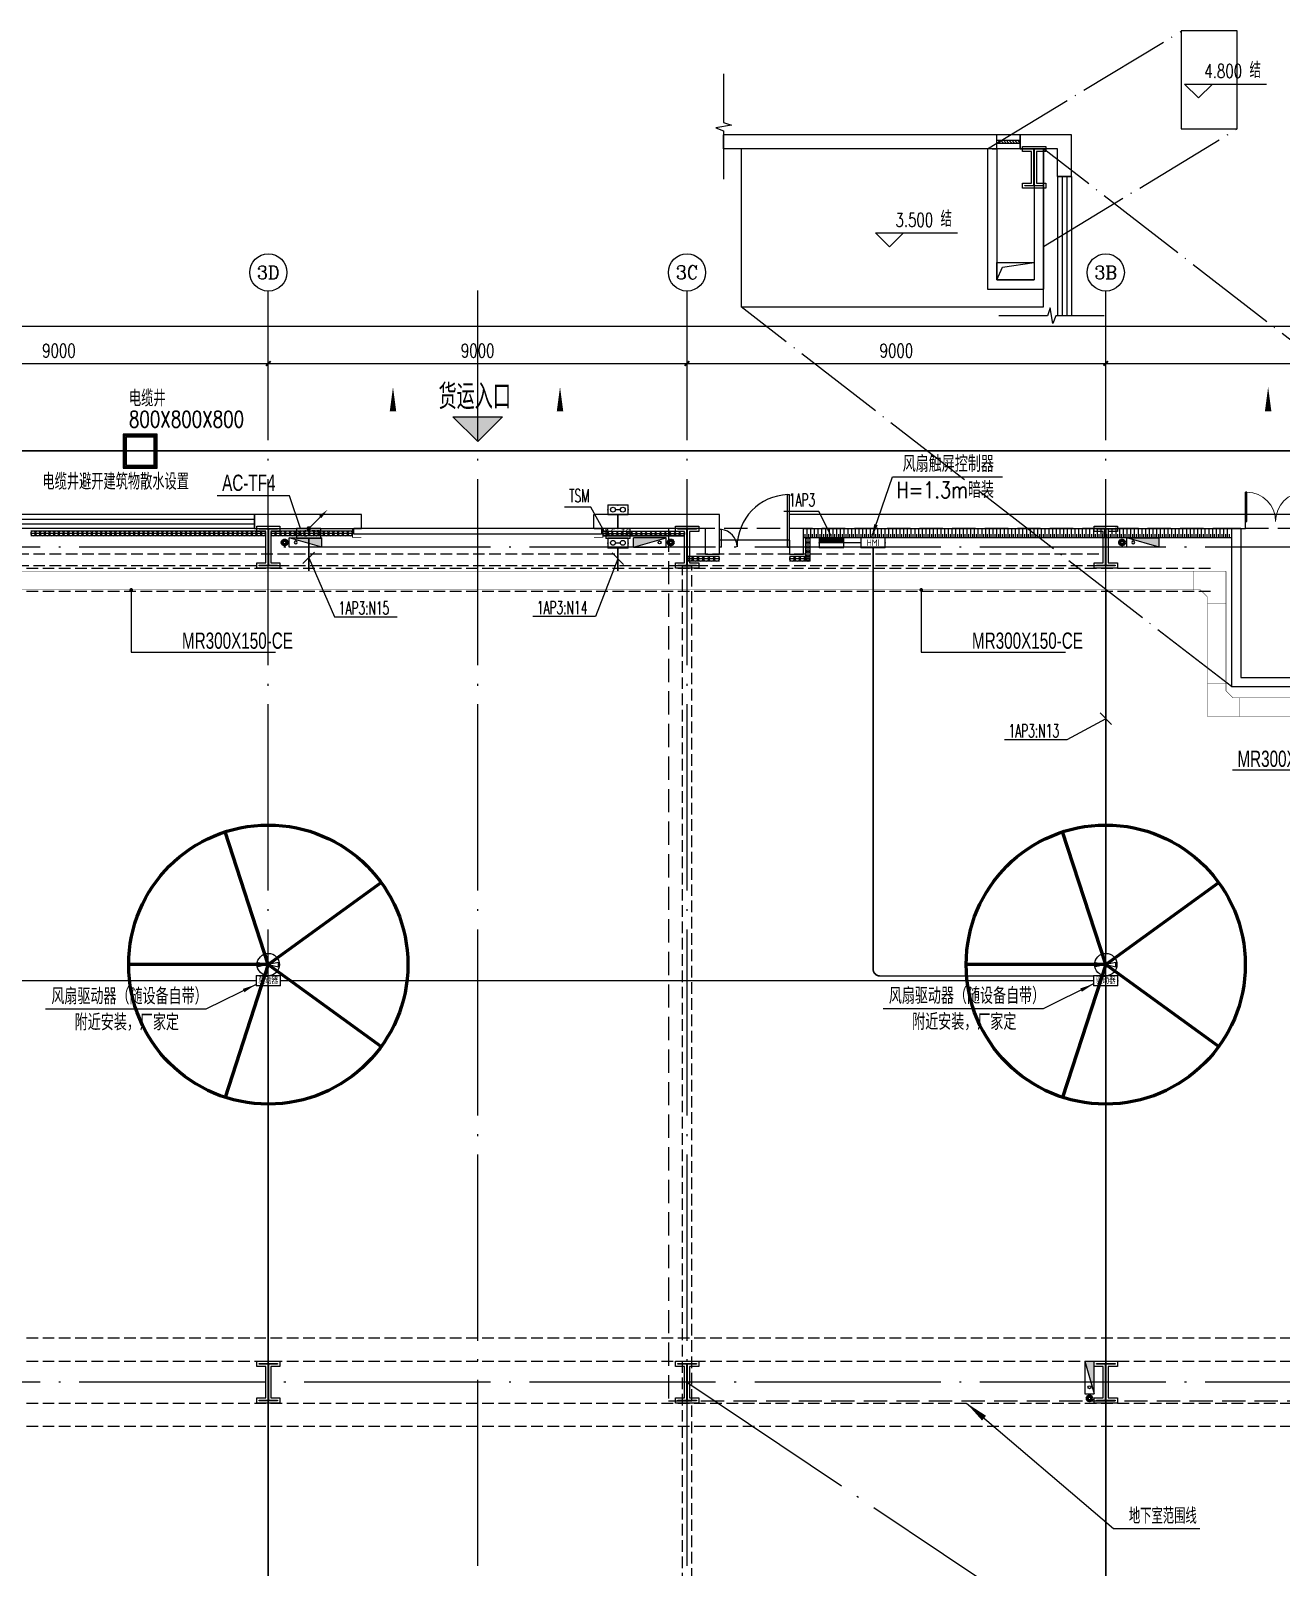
# Model space of a CAD drawing. Extents: x -1396510 to 1250330, y -1892470 to 1623980.
# Drawn here: x -160960 to -134082, y -1310004 to -1276974 of the extents above; entities that cross this region are included whole.
import ezdxf
from ezdxf.enums import TextEntityAlignment as Align

# ---------------------------------------------------------------- set-up
doc = ezdxf.new("R2010")
doc.units = 0
doc.header["$LTSCALE"] = 1000
doc.header["$MEASUREMENT"] = 0
for name, pattern in [('10平面$0$DASH', [0.35, 0.25, -0.1]), ('DASH', [0.35, 0.25, -0.1]), ('DOTE', [2.42, 2, -0.2, 0.02, -0.2])]:
    doc.linetypes.add(name, pattern=pattern)
doc.layers.get('Defpoints').update_dxf_attribs({"color": 210})
for name, color, linetype in [('10平面$0$WINDOW', 4, 'Continuous'), ('99平面图例外参$0$A-HATCH-2', 251, 'Continuous'), ('A-AXIS-D', 1, 'Continuous'), ('A-AXIS-DOTE', 14, 'DOTE'), ('A-AXIS-SYMB', 3, 'Continuous'), ('A-HATCH-2', 251, 'Continuous'), ('A-HRAIL', 173, 'Continuous'), ('A-LIN-V', 9, 'Continuous'), ('A-SFCE', 30, 'Continuous'), ('A-TEXT', 61, 'Continuous'), ('A-WINDOW', 140, 'Continuous'), ('AS-COLN', 6, 'Continuous'), ('AS-WALL', 40, 'Continuous'), ('AS-结构边线层', 200, 'Continuous'), ('CABLETRAY', 4, 'Continuous'), ('CABLETRAY_DIM', 3, 'Continuous'), ('CURTWALL', 4, 'Continuous'), ('DIM-照明', 3, 'Continuous'), ('DIM-箱柜', 3, 'Continuous'), ('EQUIP-动力', 3, 'Continuous'), ('EQUIP-箱柜', 3, 'Continuous'), ('FH-tri', 180, 'Continuous'), ('LWIRE', 4, 'Continuous'), ('SB_ZF消火栓', 10, 'Continuous'), ('SB_ZF消火栓M', 10, 'Continuous'), ('TEL_TEXT', 7, 'Continuous'), ('WIRE-照明', 1, 'Continuous'), ('建-引出', 3, 'Continuous'), ('建-标高', 3, 'Continuous'), ('建-窗', 4, 'Continuous'), ('电气', 7, 'Continuous')]:
    doc.layers.add(name, color=color, linetype=linetype)
doc.layers.add('A-云线2', color=3, linetype='Continuous', plot=False)
doc.layers.add('LG-ZF消防', color=1, linetype='Continuous', lineweight=60)
doc.styles.add('_TCH_AXIS', font='COMPLEX', dxfattribs={"bigfont": 'GBCBIG'})
doc.styles.add('_TCH_DIM_T3', font='SIMPLEX', dxfattribs={"width": 0.705882, "bigfont": 'GBCBIG'})
doc.styles.add('_TEL_ATTDEF', font='GBENOR', dxfattribs={"width": 0.8, "height": 3, "bigfont": 'GBCBIG'})
doc.styles.add('_TEL_DIM', font='SIMPLEX', dxfattribs={"width": 0.8, "height": 3.5, "bigfont": 'HZTXT'})
doc.styles.add('A-STANDARD', font='SIMPLEX', dxfattribs={"bigfont": 'GBCBIG'})
doc.styles.add('HZTXT5', font='aa.shx', dxfattribs={"width": 0.7, "bigfont": 'hztxt.shx'})
doc.styles.get("Standard").update_dxf_attribs({"font": 'gbenor.shx', "bigfont": 'gbcbig.shx'})
doc.dimstyles.new('_TCH_ARCH&&100', dxfattribs={"dimtxt": 297.5, "dimasz": 100, "dimexe": 100, "dimexo": 100, "dimgap": 126.25, "dimtad": 1, "dimdec": 0, "dimzin": 0, "dimdsep": 46, "dimtxsty": '_TCH_DIM_T3', "dimblk": 'ARCHTICK', "dimcen": 0.09, "dimclrt": 7, "dimazin": 2, "dimtfac": 1, "dimtdec": 0, "dimtix": 1, "dimtmove": 2, "dimatfit": 3, "dimfxl": 0, "dimtolj": 1, "dimtzin": 0, "dimarcsym": 0})

# ---------------------------------------------------------------- blocks, each defined once
blk = doc.blocks.new('4324324')
at = {"layer": 'A-HATCH-2', "color": 8, "linetype": 'DASH'}
for p, q in [((-294754, 620270), (-135554, 620270)), ((-294754, 619770), (-135554, 619770)), ((-294754, 603720), (-128854, 603720)), ((-294754, 603220), (-128854, 603220)), ((-294754, 602320), (-128854, 602320)), ((-294754, 601820), (-128854, 601820))]:
    blk.add_line(p, q, dxfattribs=at)
blk = doc.blocks.new('w4324324')
at = {"layer": 'A-HATCH-2', "color": 0, "lineweight": 60}
for q in [(-1694760, 686605), (-1697614, 684532), (-1691907, 684532), (-1696524, 681178), (-1692997, 681178)]:
    blk.add_line((-1694760, 683605), q, dxfattribs=at)
blk.add_circle((-1694760, 683605), 3000, dxfattribs=at)
blk = doc.blocks.new('342343')
at = {"layer": 'A-LIN-V', "color": 8}
for p in [(1084560, -44444), (1084560, -62444)]:
    blk.add_blockref('w4324324', p, dxfattribs=at)
blk = doc.blocks.new('w42343243')
at = {"layer": 'A-HATCH-2', "color": 8}
blk.add_lwpolyline([(-165104, 621070), (-164604, 621070), (-164604, 620958), (-164800, 620958), (-164800, 620282), (-164604, 620282), (-164604, 620170), (-165104, 620170), (-165104, 620282), (-164908, 620282), (-164908, 620958), (-165104, 620958)], close=True, dxfattribs=at)
at = {"layer": 'AS-COLN', "color": 3}
blk.add_lwpolyline([(-165054, 621020), (-164654, 621020), (-164654, 621008), (-164850, 621008), (-164850, 620232), (-164654, 620232), (-164654, 620220), (-165054, 620220), (-165054, 620232), (-164858, 620232), (-164858, 621008), (-165054, 621008)], close=True, dxfattribs=at)
blk = doc.blocks.new('42343')
at = {"layer": 'A-WINDOW'}
for p in [(9000, 100), (18000, 100), (27000, 100), (9000, -17850), (18000, -17850), (27000, -17850)]:
    blk.add_blockref('w42343243', p, dxfattribs=at)
blk = doc.blocks.new('3333')
at = {"layer": 'A-SFCE', "const_width": 20}
blk.add_lwpolyline([(-227064, 766320), (-227064, 766510), (-227244, 766510), (-227244, 766320)], dxfattribs=at)
blk = doc.blocks.new('A$C5D961328')
at = {"layer": 'SB_ZF消火栓'}
blk.add_hatch(color=256, dxfattribs=at).paths.add_polyline_path([(0, 40), (700, 40), (700, 240)])
for p, q in [((700, 240), (0, 240)), ((0, 240), (0, 40)), ((700, 240), (0, 40)), ((0, 40), (700, 40)), ((700, 240), (700, 40))]:
    blk.add_line(p, q, dxfattribs=at)
at = {"layer": 'SB_ZF消火栓', "color": 1}
blk.add_circle((140, 140), 32.5, dxfattribs=at)
blk = doc.blocks.new('we42342343234')
at = {"layer": 'LG-ZF消防'}
for centre in [(-155504, 620820), (-147204, 620820), (-137504, 620820), (-138204, 602420)]:
    blk.add_circle(centre, 50, dxfattribs=at)
at = {"layer": 'SB_ZF消火栓M', "xscale": -1, "rotation": 180}
for p in [(-155404, 620960), (-137404, 620960)]:
    blk.add_blockref('A$C5D961328', p, dxfattribs=at)
at = {"layer": 'SB_ZF消火栓M'}
for p, rotation in [((-147304, 620960), 180), ((-138064, 602520), 90)]:
    blk.add_blockref('A$C5D961328', p, dxfattribs=dict(at, rotation=rotation))
blk = doc.blocks.new('_ArchTick')
at = {"color": 0, "linetype": 'ByBlock', "const_width": 0.4}
blk.add_lwpolyline([(-0.5, -0.5), (0.5, 0.5)], dxfattribs=at)
blk = doc.blocks.new('*D5850')
at = {"layer": 'A-AXIS-D', "color": 0, "lineweight": -2, "transparency": 16777216}
for p, q in [((148000, 3190), (148000, 4048)), ((157000, 3190), (157000, 4048)), ((148000, 3948), (157000, 3948))]:
    blk.add_line(p, q, dxfattribs=at)
at = {"layer": 'Defpoints', "color": 0, "transparency": 16777216}
for p in [(157000, 3948), (148000, 3090), (157000, 3090)]:
    blk.add_point(p, dxfattribs=at)
at = {"layer": 'A-AXIS-D', "color": 0, "lineweight": -2, "transparency": 16777216, "xscale": 100, "yscale": 100, "zscale": 100, "rotation": 180}
blk.add_blockref('_ArchTick', (148000, 3948), dxfattribs=at)
at = {"layer": 'A-AXIS-D', "color": 0, "lineweight": -2, "transparency": 16777216, "xscale": 100, "yscale": 100, "zscale": 100}
blk.add_blockref('_ArchTick', (157000, 3948), dxfattribs=at)
at = {"layer": 'A-AXIS-D', "color": 7, "transparency": 16777216, "insert": (152500, 4223), "char_height": 297.5, "attachment_point": 5, "style": '_TCH_DIM_T3'}
blk.add_mtext('\\A1;9000', dxfattribs=at)
blk = doc.blocks.new('*D5851')
at = {"layer": 'A-AXIS-D', "color": 0, "lineweight": -2, "transparency": 16777216}
for p, q in [((157000, 3190), (157000, 4048)), ((166000, 3190), (166000, 4048)), ((157000, 3948), (166000, 3948))]:
    blk.add_line(p, q, dxfattribs=at)
at = {"layer": 'Defpoints', "color": 0, "transparency": 16777216}
for p in [(166000, 3948), (157000, 3090), (166000, 3090)]:
    blk.add_point(p, dxfattribs=at)
at = {"layer": 'A-AXIS-D', "color": 0, "lineweight": -2, "transparency": 16777216, "xscale": 100, "yscale": 100, "zscale": 100, "rotation": 180}
blk.add_blockref('_ArchTick', (157000, 3948), dxfattribs=at)
at = {"layer": 'A-AXIS-D', "color": 0, "lineweight": -2, "transparency": 16777216, "xscale": 100, "yscale": 100, "zscale": 100}
blk.add_blockref('_ArchTick', (166000, 3948), dxfattribs=at)
at = {"layer": 'A-AXIS-D', "color": 7, "transparency": 16777216, "insert": (161500, 4223), "char_height": 297.5, "attachment_point": 5, "style": '_TCH_DIM_T3'}
blk.add_mtext('\\A1;9000', dxfattribs=at)
blk = doc.blocks.new('*D5852')
at = {"layer": 'A-AXIS-D', "color": 0, "lineweight": -2, "transparency": 16777216}
for p, q in [((166000, 3190), (166000, 4048)), ((175000, 3190), (175000, 4048)), ((166000, 3948), (175000, 3948))]:
    blk.add_line(p, q, dxfattribs=at)
at = {"layer": 'Defpoints', "color": 0, "transparency": 16777216}
for p in [(175000, 3948), (166000, 3090), (175000, 3090)]:
    blk.add_point(p, dxfattribs=at)
at = {"layer": 'A-AXIS-D', "color": 0, "lineweight": -2, "transparency": 16777216, "xscale": 100, "yscale": 100, "zscale": 100, "rotation": 180}
blk.add_blockref('_ArchTick', (166000, 3948), dxfattribs=at)
at = {"layer": 'A-AXIS-D', "color": 0, "lineweight": -2, "transparency": 16777216, "xscale": 100, "yscale": 100, "zscale": 100}
blk.add_blockref('_ArchTick', (175000, 3948), dxfattribs=at)
at = {"layer": 'A-AXIS-D', "color": 7, "transparency": 16777216, "insert": (170500, 4223), "char_height": 297.5, "attachment_point": 5, "style": '_TCH_DIM_T3'}
blk.add_mtext('\\A1;9000', dxfattribs=at)
blk = doc.blocks.new('*D5853')
at = {"layer": 'A-AXIS-D', "color": 0, "lineweight": -2, "transparency": 16777216}
for p, q in [((175000, 3190), (175000, 4048)), ((184000, 3190), (184000, 4048)), ((175000, 3948), (184000, 3948))]:
    blk.add_line(p, q, dxfattribs=at)
at = {"layer": 'Defpoints', "color": 0, "transparency": 16777216}
for p in [(184000, 3948), (175000, 3090), (184000, 3090)]:
    blk.add_point(p, dxfattribs=at)
at = {"layer": 'A-AXIS-D', "color": 0, "lineweight": -2, "transparency": 16777216, "xscale": 100, "yscale": 100, "zscale": 100, "rotation": 180}
blk.add_blockref('_ArchTick', (175000, 3948), dxfattribs=at)
at = {"layer": 'A-AXIS-D', "color": 0, "lineweight": -2, "transparency": 16777216, "xscale": 100, "yscale": 100, "zscale": 100}
blk.add_blockref('_ArchTick', (184000, 3948), dxfattribs=at)
at = {"layer": 'A-AXIS-D', "color": 7, "transparency": 16777216, "insert": (179500, 4223), "char_height": 297.5, "attachment_point": 5, "style": '_TCH_DIM_T3'}
blk.add_mtext('\\A1;9000', dxfattribs=at)
blk = doc.blocks.new('*D5855')
at = {"layer": 'A-AXIS-D', "color": 0, "lineweight": -2, "transparency": 16777216}
for p, q in [((-900, 3290), (-900, 4848)), ((-900, 4748), (184800, 4748)), ((184800, 3290), (184800, 4848))]:
    blk.add_line(p, q, dxfattribs=at)
at = {"layer": 'Defpoints', "color": 0, "transparency": 16777216}
for p in [(184800, 4748), (-900, 3190), (184800, 3190)]:
    blk.add_point(p, dxfattribs=at)
at = {"layer": 'A-AXIS-D', "color": 0, "lineweight": -2, "transparency": 16777216, "xscale": 100, "yscale": 100, "zscale": 100, "rotation": 180}
blk.add_blockref('_ArchTick', (-900, 4748), dxfattribs=at)
at = {"layer": 'A-AXIS-D', "color": 0, "lineweight": -2, "transparency": 16777216, "xscale": 100, "yscale": 100, "zscale": 100}
blk.add_blockref('_ArchTick', (184800, 4748), dxfattribs=at)
at = {"layer": 'A-AXIS-D', "color": 7, "transparency": 16777216, "insert": (91950, 5023), "char_height": 297.5, "attachment_point": 5, "style": '_TCH_DIM_T3'}
blk.add_mtext('\\A1;185700', dxfattribs=at)
blk = doc.blocks.new('$DorLib2D$00000002')
for p, q in [((-0.5, 0), (-0.5, 0.4875)), ((-0.475, 0.4875), (-0.5, 0.4875)), ((-0.475, 0), (-0.475, 0.4875)), ((0.475, 0), (0.475, 0.4875)), ((0.475, 0.4875), (0.5, 0.4875)), ((0.5, 0), (0.5, 0.4875)), ((-0.5, 0), (-0.475, 0)), ((0.5, 0), (0.475, 0))]:
    blk.add_line(p, q)
at = {"lineweight": 13}
for centre, start, end in [((-0.4875, 0), 0, 88.53072), ((0.4875, 0), 91.46928, 180)]:
    blk.add_arc(centre, 0.4875, start, end, dxfattribs=at)
blk = doc.blocks.new('*U52')
at = {"color": 0}
for p, q in [((-250, 150), (250, 150)), ((250, 30), (-250, 30)), ((-250, -30), (-190, 30)), ((-190, -30), (-130, 30)), ((-130, -30), (-70, 30)), ((-70, -30), (-10, 30)), ((-10, -30), (50, 30)), ((50, -30), (110, 30)), ((110, -30), (170, 30)), ((170, -30), (230, 30)), ((250, -30), (-250, -30)), ((-250, -150), (250, -150))]:
    blk.add_line(p, q, dxfattribs=at)
for points in [[(-250, -150), (-250, 150)], [(250, -150), (250, 150)]]:
    blk.add_lwpolyline(points, dxfattribs=at)
blk = doc.blocks.new('*U51')
at = {"color": 0, "xscale": 0.001999999996058992, "yscale": 0.003333333333333334, "zscale": 0.001999999996058992}
blk.add_blockref('*U52', (0, 0), dxfattribs=at)
blk = doc.blocks.new('99平面图例外参$0$$LinePat$填挖边坡')
at = {"color": 0}
for p, q in [((0, 0), (0, -1500)), ((300, 0), (300, -600))]:
    blk.add_line(p, q, dxfattribs=at)
at = {"layer": 'Defpoints', "color": 0}
blk.add_point((600, 0), dxfattribs=at)
blk = doc.blocks.new('99平面图例外参$0$$LinePat$圆环')
for points in [[(0, 150), (300, 150)], [(0, 0), (300, 0)], [(0, -150), (300, -150)]]:
    blk.add_lwpolyline(points)
at = {"color": 0}
blk.add_circle((150, 0), 150, dxfattribs=at)
blk = doc.blocks.new('WINDOW2DLIB$DYNSTYLE$00000005')
at = {"color": 0}
for points in [[(-0.5, 0.5), (-0.5, -0.5)], [(-0.5, 0.5), (0.5, 0.5)], [(0.5, -0.5), (0.5, 0.5)], [(0.5, 0.1667), (-0.5, 0.1667)], [(0.5, -0.1667), (-0.5, -0.1667)], [(-0.5, -0.5), (0.5, -0.5)]]:
    blk.add_lwpolyline(points, dxfattribs=at)
blk = doc.blocks.new('DOOR2DLIB$SYSLIB$00000123')
at = {"color": 0}
for p, q in [((0.475, -0.001), (0.475, 0.752)), ((0.475, 0.752), (0.5, 0.752)), ((0.5, -0.001), (0.5, 0.752)), ((-0.5, 0), (-0.5, 0.252)), ((-0.475, 0.252), (-0.5, 0.252)), ((-0.475, 0), (-0.475, 0.252)), ((-0.475, 0), (-0.5, 0)), ((0.475, -0.001), (0.5, -0.001))]:
    blk.add_line(p, q, dxfattribs=at)
for centre, radius, start, end in [((0.505, -0.002), 0.755, 92.2493, 179.7238), ((-0.501, 0.003), 0.251, 359.7899, 84.0974)]:
    blk.add_arc(centre, radius, start, end, dxfattribs=at)
blk = doc.blocks.new('10平面$0$$DorLib2D$00000126')
at = {"color": 0, "linetype": 'Continuous'}
for p, q in [((-0.532, 0.5), (-0.532, 0.9)), ((0.532, 0.9), (0.532, 0.5))]:
    blk.add_line(p, q, dxfattribs=at)
at = {"color": 0, "linetype": '10平面$0$DASH'}
for p, q in [((-0.532, 0.9), (0.532, 0.9)), ((-0.532, 0.5), (0.532, 0.5))]:
    blk.add_line(p, q, dxfattribs=at)
blk = doc.blocks.new('$equip$00002854')
for p, q in [((-0.625, 0.13), (-0.102, 0.021)), ((-0.625, -0.13), (-0.625, 0.13)), ((0.625, 0.13), (0.102, 0.021)), ((0.625, -0.13), (0.625, 0.13)), ((-0.102, -0.021), (-0.625, -0.13)), ((0.102, -0.021), (0.625, -0.13))]:
    blk.add_line(p, q)
at = {"const_width": 0.0571}
blk.add_lwpolyline([(-0.688, 0, 1), (0.688, 0, 1), (-0.688, 0, 1.215985)], format="xyb", dxfattribs=at)
for radius in [0.688, 0.104]:
    blk.add_circle((0, 0), radius)
for p in [(-0.688, 0), (0, 0.688), (0.688, 0), (0, -0.688)]:
    blk.add_point(p)
at = {"color": 7, "style": '_TEL_DIM', "flags": 1}
for tag in ['A', 'REMARK']:
    blk.add_attdef(tag, text='', height=0.00002, dxfattribs=at).set_placement((0, 0), align=Align.MIDDLE_CENTER)
blk = doc.blocks.new('$equip$00002926')
for p, q in [((0.75, 0.6), (-0.75, 0.6)), ((-0.75, 0.6), (-0.75, 0)), ((-0.75, 0), (0.75, 0)), ((0.75, 0), (0.75, 0.6))]:
    blk.add_line(p, q)
at = {"const_width": 0.0571}
blk.add_lwpolyline([(-0.75, 0.6), (-0.75, 0), (0.75, 0), (0.75, 0.6), (-0.75, 0.6), (-0.75, 0)], dxfattribs=at)
for p in [(-0.75, 0.3), (0, 0.6), (0, 0), (0.75, 0.3)]:
    blk.add_point(p)
at = {"color": 7, "style": '_TEL_DIM'}
blk.add_attdef('$TEXT$', text='', height=0.4, dxfattribs=at).set_placement((0, 0.3), align=Align.MIDDLE_CENTER)
at = {"color": 7, "style": '_TEL_DIM', "flags": 1}
for tag in ['A', 'REMARK']:
    blk.add_attdef(tag, text='', height=0.00002, dxfattribs=at).set_placement((0, 0), align=Align.MIDDLE_CENTER)
blk = doc.blocks.new('*X128')
at = {"color": 0}
for p, q in [((-250, 33), (-183, 100)), ((-250, 68), (-218, 100)), ((-247, 0), (-147, 100)), ((-212, 0), (-112, 100)), ((-177, 0), (-77, 100)), ((-141, 0), (-41, 100)), ((-106, 0), (-6, 100)), ((-71, 0), (29, 100)), ((-35, 0), (65, 100)), ((0, 0), (100, 100)), ((35, 0), (135, 100)), ((71, 0), (171, 100)), ((106, 0), (206, 100)), ((141, 0), (241, 100)), ((177, 0), (250, 73)), ((212, 0), (250, 38)), ((247, 0), (250, 3))]:
    blk.add_line(p, q, dxfattribs=at)
blk = doc.blocks.new('$equip$00002929')
for p, q in [((-0.75, 0.6), (-0.75, 0)), ((0.75, 0.6), (-0.75, 0.6)), ((-0.75, 0.3), (0.75, 0.3)), ((-0.75, 0), (0.75, 0)), ((0.75, 0), (0.75, 0.6))]:
    blk.add_line(p, q)
for points, const_width in [([(-0.75, 0.15), (0.75, 0.15)], 0.3), ([(-0.75, 0.6), (-0.75, 0), (0.75, 0), (0.75, 0.6), (-0.75, 0.6), (-0.75, 0)], 0.0571)]:
    blk.add_lwpolyline(points, dxfattribs=dict(const_width=const_width))
for p in [(-0.75, 0.3), (0, 0.6), (0, 0), (0.75, 0.3)]:
    blk.add_point(p)
at = {"xscale": 0.00300000000061118, "yscale": 0.00300000000061118, "zscale": 0.00300000000061118}
blk.add_blockref('*X128', (0, 0), dxfattribs=at)
at = {"color": 7, "style": '_TEL_DIM', "flags": 1}
for tag in ['A', 'REMARK']:
    blk.add_attdef(tag, text='', height=0.00002, dxfattribs=at).set_placement((0, 0), align=Align.MIDDLE_CENTER)
blk = doc.blocks.new('$equip$00002705')
for p, q in [((-0.75, 0.6), (-0.75, 0)), ((0.75, 0.6), (-0.75, 0.6)), ((-0.75, 0), (0.75, 0)), ((0.75, 0), (0.75, 0.6))]:
    blk.add_line(p, q)
at = {"const_width": 0.0571}
blk.add_lwpolyline([(-0.75, 0.6), (-0.75, 0), (0.75, 0), (0.75, 0.6), (-0.75, 0.6), (-0.75, 0)], dxfattribs=at)
for p in [(-0.75, 0.3), (0, 0.6), (0, 0), (0.75, 0.3)]:
    blk.add_point(p)
at = {"color": 7, "style": '_TEL_DIM', "flags": 1}
for tag in ['REMARK', 'A']:
    blk.add_attdef(tag, text='', height=0.4, dxfattribs=at).set_placement((0, 0), align=Align.MIDDLE_CENTER)
at = {"color": 7, "style": '_TEL_DIM'}
blk.add_attdef('$TEXT$', text='', height=0.4, dxfattribs=at).set_placement((0, 0.3), align=Align.MIDDLE_CENTER)
blk = doc.blocks.new('$equip$00002708')
for p, q in [((-0.75, 0.6), (-0.75, 0)), ((0.75, 0.6), (-0.75, 0.6)), ((-0.75, 0), (0.75, 0)), ((0.75, 0), (0.75, 0.6))]:
    blk.add_line(p, q)
at = {"const_width": 0.0571}
blk.add_lwpolyline([(-0.75, 0.6), (-0.75, 0), (0.75, 0), (0.75, 0.6), (-0.75, 0.6), (-0.75, 0)], dxfattribs=at)
for p in [(-0.75, 0.3), (0, 0.6), (0, 0), (0.75, 0.3)]:
    blk.add_point(p)
at = {"color": 7, "style": '_TEL_DIM', "flags": 1}
for tag in ['REMARK', 'A']:
    blk.add_attdef(tag, text='', height=0.4, dxfattribs=at).set_placement((0, 0), align=Align.MIDDLE_CENTER)
at = {"color": 7, "style": '_TEL_DIM'}
blk.add_attdef('$TEXT$', text='', height=0.4, dxfattribs=at).set_placement((0, 0.3), align=Align.MIDDLE_CENTER)
blk = doc.blocks.new('$TelecSys$00000079')
for p, q in [((0.7, 0.7), (0, 0)), ((0.104, 0.104), (0.104, 0.104)), ((-0.104, -0.104), (-0.104, -0.104))]:
    blk.add_line(p, q)
at = {"const_width": 0.142}
blk.add_lwpolyline([(-0.071, 0, 1), (0.071, 0, 1)], format="xyb", close=True, dxfattribs=at)
blk.add_solid([(0.63, 0.77), (0.77, 0.63), (1.15, 1.15)])
at = {"width": 0.8, "flags": 9}
blk.add_attdef('A', (0, 0), '', height=0.00002, dxfattribs=at)
blk = doc.blocks.new('qd电缆手井')
at = {"layer": '电气', "color": 7}
for p, q in [((-239, 216), (211, 216)), ((-239, -234), (-239, 216)), ((211, 216), (211, -234)), ((-198, -193), (-198, 175)), ((-198, 175), (171, 175)), ((171, 175), (171, -193)), ((171, -193), (-198, -193)), ((211, -234), (-239, -234))]:
    blk.add_line(p, q, dxfattribs=at)
at = {"layer": '电气', "color": 8, "const_width": 30}
blk.add_lwpolyline([(-218, 182), (-218, -214), (191, -214), (191, 196), (-233, 196)], dxfattribs=at)
blk = doc.blocks.new('$equip$00002868')
for p, q in [((-0.625, 0.292), (-0.625, -0.292)), ((0.625, 0.292), (-0.625, 0.292)), ((-0.15, 0.008), (0.15, 0.008)), ((0.625, -0.292), (0.625, 0.292)), ((-0.625, -0.292), (0.625, -0.292))]:
    blk.add_line(p, q)
at = {"const_width": 0.0571}
blk.add_lwpolyline([(-0.625, 0.292), (-0.625, -0.292), (0.625, -0.292), (0.625, 0.292), (-0.625, 0.292), (-0.625, -0.292)], dxfattribs=at)
for centre in [(-0.3, 0.008), (0.3, 0.008)]:
    blk.add_circle(centre, 0.15)
for p in [(-0.625, 0), (0, 0.292), (0.625, 0), (0, -0.292)]:
    blk.add_point(p)
at = {"color": 7, "style": '_TEL_DIM', "flags": 1}
for tag in ['A', 'REMARK']:
    blk.add_attdef(tag, text='', height=0.00002, dxfattribs=at).set_placement((0, 0), align=Align.MIDDLE_CENTER)
blk = doc.blocks.new('世赫3#厂房一层0821')
at = {"layer": 'FH-tri'}
h = blk.add_hatch(color=8, dxfattribs=at)
h.dxf.hatch_style = 1
h.paths.add_polyline_path([(160969.7, 2802.6), (162030.3, 2802.6), (161500, 2272.3)])
at = {"color": 8, "linetype": 'DASH', "ltscale": 2}
blk.add_lwpolyline([(165600, -18350), (184800, -18350), (184800, 399.8), (165600, 399.8)], close=True, dxfattribs=at)
at = {"layer": '10平面$0$WINDOW'}
for p, q in [((179300, 699.9), (178000, 699.9)), ((168200, 149.9), (166700, 149.9))]:
    blk.add_line(p, q, dxfattribs=at)
at = {"layer": 'A-AXIS-D'}
for centre in [(157000, 5904), (166000, 5904), (175000, 5904)]:
    blk.add_circle(centre, 400, dxfattribs=at)
at = {"layer": 'A-AXIS-DOTE', "color": 8}
for p, q in [((184200, 400), (173660, 8564.2)), ((177700, -3000), (167160, 5164.2))]:
    blk.add_line(p, q, dxfattribs=at)
at = {"layer": 'A-AXIS-DOTE', "color": 8, "ltscale": 2}
for p, q in [((157000, -79980), (157000, 5514)), ((161500, -79980), (161500, 5514)), ((166000, -79980), (166000, 5514)), ((175000, -79980), (175000, 5514)), ((190814.2, 0), (-5155.8, 0)), ((190814.2, -17950), (-5155.8, -17950)), ((165996, -17950), (196000, -38050))]:
    blk.add_line(p, q, dxfattribs=at)
at = {"layer": 'A-AXIS-DOTE', "color": 8}
for points in [[(172460, 8564.2), (176624.2, 11090)], [(173660, 6464.2), (177824.2, 8990)]]:
    blk.add_lwpolyline(points, dxfattribs=at)
at = {"layer": 'A-AXIS-SYMB'}
for points in [[(166784.2, 10170), (166784.2, 9130), (166952.2, 9068.9), (166616.2, 9009.6), (166784.2, 8950), (166784.2, 7910)], [(174964.2, 4974.2), (173924.2, 4974.2), (173863, 4806.2), (173803.8, 5142.2), (173744.2, 4974.2), (172704.2, 4974.2)]]:
    blk.add_lwpolyline(points, dxfattribs=at)
at = {"layer": 'A-AXIS-SYMB', "color": 8}
for points in [[(159680, 1980, 0, 0, 0), (159680, 3440, 0, 140, 0), (159680, 2915, 0, 0, 0)], [(163270, 1980, 0, 0, 0), (163270, 3440, 0, 140, 0), (163270, 2915, 0, 0, 0)], [(178490, 1980, 0, 0, 0), (178490, 3440, 0, 140, 0), (178490, 2915, 0, 0, 0)]]:
    blk.add_lwpolyline(points, format="xyseb", dxfattribs=at)
at = {"layer": 'A-LIN-V'}
blk.add_line((177700, 199.9), (168500, 199.9), dxfattribs=at)
at = {"layer": 'A-SFCE', "linetype": 'DASH'}
for p, q in [((165850, -150), (148150, -150)), ((165850, -400), (148150, -400))]:
    blk.add_line(p, q, dxfattribs=at)
at = {"layer": 'A-SFCE', "color": 2, "linetype": 'DASH'}
for p, q in [((174850, -150), (166150, -150)), ((174850, -400), (166150, -400))]:
    blk.add_line(p, q, dxfattribs=at)
at = {"layer": 'A-SFCE'}
for points in [[(176624.2, 8990), (177824.2, 8990), (177824.2, 11100), (176624.2, 11100)], [(167160, 5164.2), (173660, 5164.2), (173660, 8564.2), (167160, 8564.2)]]:
    blk.add_lwpolyline(points, close=True, dxfattribs=at)
at = {"layer": 'AS-WALL'}
for p, q in [((172560, 8864.2), (166784.2, 8864.2)), ((166784.2, 8564.2), (166784.2, 8864.2)), ((172660, 8864.2), (172560, 8864.2)), ((172660, 8564.2), (172660, 8864.2)), ((173560, 8864.2), (173160, 8864.2)), ((173160, 8864.2), (173160, 8564.2)), ((174260, 8864.2), (173560, 8864.2)), ((174260, 7964.2), (174260, 8864.2)), ((172560, 8564.2), (166784.2, 8564.2)), ((172460, 8564.2), (172460, 5544.2)), ((172560, 8564.2), (172660, 8564.2)), ((172660, 8564.2), (172660, 5744.2)), ((173160, 8564.2), (173560, 8564.2)), ((173460, 8564.2), (173460, 5744.2)), ((173960, 8564.2), (173560, 8564.2)), ((173660, 8564.2), (173660, 5544.2)), ((173960, 7964.2), (173960, 8564.2)), ((173960, 7964.2), (174260, 7964.2)), ((172660, 5744.2), (173460, 5744.2)), ((172460, 5544.2), (173660, 5544.2)), ((159000, 699.9), (156700, 699.9)), ((156700, 699.9), (156700, 399.9)), ((159000, 399.9), (159000, 699.9)), ((166700, 699.9), (164000, 699.9)), ((164000, 399.9), (164000, 699.9)), ((166700, 149.9), (166700, 699.9)), ((178000, 699.9), (168200, 699.9)), ((168200, 149.9), (168200, 699.9)), ((178000, 399.9), (178000, 699.9)), ((156700, 399.9), (159000, 399.9)), ((166400, 399.9), (164000, 399.9)), ((166400, -150.1), (166400, 399.9)), ((168500, 399.9), (178000, 399.9)), ((168500, -150.1), (168500, 399.9)), ((177700, 400), (177700, -3000)), ((177900, 400), (177700, 400)), ((177900, 400), (177900, -2800)), ((166700, -150.1), (166700, 149.9)), ((168200, 149.9), (168200, -150.1)), ((166400, -150.1), (166700, -150.1)), ((168200, -150.1), (168500, -150.1)), ((177900, -2800), (183000, -2800)), ((177700, -3000), (183100, -3000))]:
    blk.add_line(p, q, dxfattribs=at)
at = {"layer": 'AS-结构边线层', "color": 8, "ltscale": 100}
blk.add_lwpolyline([(172660, 5744.2), (172779.3, 6016.4), (173460, 6114.2)], dxfattribs=at)
blk.add_lwpolyline([(172660, 6114.2), (173460, 6114.2), (173460, 5744.2), (172660, 5744.2)], close=True, dxfattribs=at)
at = {"layer": 'CURTWALL'}
for p, q in [((173960, 7964.2), (173960, 4974.2)), ((174260, 7964.2), (173960, 7964.2)), ((174060, 7964.2), (174060, 4974.2)), ((174160, 7964.2), (174160, 4974.2)), ((174260, 7964.2), (174260, 4974.2)), ((174260, 4974.2), (173960, 4974.2))]:
    blk.add_line(p, q, dxfattribs=at)
at = {"layer": 'Defpoints', "color": 8, "linetype": 'DASH'}
for p, q in [((165900, -30000), (165900, -400)), ((165900, -400), (166100, -400)), ((166100, -29900), (166100, -400))]:
    blk.add_line(p, q, dxfattribs=at)
at = {"layer": 'FH-tri', "color": 8}
blk.add_lwpolyline([(160969.7, 2802.6), (162030.3, 2802.6), (162030.3, 2802.6), (161500, 2272.3)], close=True, dxfattribs=at)
at = {"layer": '建-引出', "color": 8}
for p, q in [((172004.2, -18400.1), (175164.2, -21100)), ((175164.2, -21100), (177024.2, -21100))]:
    blk.add_line(p, q, dxfattribs=at)
blk.add_lwpolyline([(172004.2, -18400.1, 0, 133.3, 0), (172384.3, -18724.8, 0, 0, 0)], format="xyseb", dxfattribs=at)
at = {"layer": '建-标高', "color": 8}
for p, q in [((176993.6, 9654.2), (176693.6, 9954.2)), ((176693.6, 9954.2), (178453.6, 9954.2)), ((176993.6, 9654.2), (177293.6, 9954.2)), ((170353.6, 6454.2), (170053.6, 6754.2)), ((170053.6, 6754.2), (171813.6, 6754.2)), ((170353.6, 6454.2), (170653.6, 6754.2))]:
    blk.add_line(p, q, dxfattribs=at)
at = {"layer": '10平面$0$WINDOW', "zscale": 300}
for name, p, xscale, yscale, rotation in [('DOOR2DLIB$SYSLIB$00000123', (167450, -0.1), -1500, -1500, 179.9999999999555), ('$DorLib2D$00000002', (178650, 549.9), 1300, -1300, 179.9999999988313), ('10平面$0$$DorLib2D$00000126', (161500, 549.9), 5000, 300, 180)]:
    blk.add_blockref(name, p, dxfattribs=dict(at, xscale=xscale, yscale=yscale, rotation=rotation))
at = {"layer": '99平面图例外参$0$A-HATCH-2', "color": 203, "xscale": -0.13333333393269, "yscale": 0.1333333333333333, "zscale": 0.1333333333333333, "rotation": 179.9999999999116}
for p in [(168500, 199.9), (168580, 199.9), (168660, 199.9), (168740, 199.9), (168820, 199.9), (168900, 199.9), (168980, 199.9), (169060, 199.9), (169140, 199.9), (169220, 199.9), (169300, 199.9), (169380, 199.9), (169460, 199.9), (169540, 199.9), (169620, 199.9), (169700, 199.9), (169780, 199.9), (169860, 199.9), (169940, 199.9), (170020, 199.9), (170100, 199.9), (170180, 199.9), (170260, 199.9), (170340, 199.9), (170420, 199.9), (170500, 199.9), (170580, 199.9), (170660, 199.9), (170740, 199.9), (170820, 199.9), (170900, 199.9), (170980, 199.9), (171060, 199.9), (171140, 199.9), (171220, 199.9), (171300, 199.9), (171380, 199.9), (171460, 199.9), (171540, 199.9), (171620, 199.9), (171700, 199.9), (171780, 199.9), (171860, 199.9), (171940, 199.9), (172020, 199.9), (172100, 199.9), (172180, 199.9), (172260, 199.9), (172340, 199.9), (172420, 199.9), (172500, 199.9), (172580, 199.9), (172660, 199.9), (172740, 199.9), (172820, 199.9), (172900, 199.9), (172980, 199.9), (173060, 199.9), (173140, 199.9), (173220, 199.9), (173300, 199.9), (173380, 199.9), (173460, 199.9), (173540, 199.9), (173620, 199.9), (173700, 199.9), (173780, 199.9), (173860, 199.9), (173940, 199.9), (174020, 199.9), (174100, 199.9), (174180, 199.9), (174260, 199.9), (174340, 199.9), (174420, 199.9), (174500, 199.9), (174580, 199.9), (174660, 199.9), (174740, 199.9), (174820, 199.9), (174900, 199.9), (174980, 199.9), (175060, 199.9), (175140, 199.9), (175220, 199.9), (175300, 199.9), (175380, 199.9), (175460, 199.9), (175540, 199.9), (175620, 199.9), (175700, 199.9), (175780, 199.9), (175860, 199.9), (175940, 199.9), (176020, 199.9), (176100, 199.9), (176180, 199.9), (176260, 199.9), (176340, 199.9), (176420, 199.9), (176500, 199.9), (176580, 199.9), (176660, 199.9), (176740, 199.9), (176820, 199.9), (176900, 199.9), (176980, 199.9), (177060, 199.9), (177140, 199.9), (177220, 199.9), (177300, 199.9), (177380, 199.9), (177460, 199.9), (177540, 199.9), (177620, 199.9)]:
    blk.add_blockref('99平面图例外参$0$$LinePat$填挖边坡', p, dxfattribs=at)
at = {"layer": 'A-HRAIL', "yscale": 0.3333333333111111, "zscale": 0.3333333333111111}
for p, xscale, rotation in [((151994.8, 293.9), -0.3368181817957239, 359.9999999997967), ((152095.8, 293.9), -0.3368181817957239, 359.9999999997967), ((152196.9, 293.9), -0.3368181817957239, 359.9999999997967), ((152297.9, 293.9), -0.3368181817957239, 359.9999999997967), ((152399, 293.9), -0.3368181817957239, 359.9999999997967), ((152500, 293.9), -0.3368181817957239, 359.9999999997967), ((152601, 293.9), -0.3368181817957239, 359.9999999997967), ((152702.1, 293.9), -0.3368181817957239, 359.9999999997967), ((152803.1, 293.9), -0.3368181817957239, 359.9999999997967), ((152904.2, 293.9), -0.3368181817957239, 359.9999999997967), ((153005.2, 293.9), -0.3368181817957239, 359.9999999997967), ((153106.3, 293.9), -0.3368181817957239, 359.9999999997967), ((153207.3, 293.9), -0.3368181817957239, 359.9999999997967), ((153308.4, 293.9), -0.3368181817957239, 359.9999999997967), ((153409.4, 293.9), -0.3368181817957239, 359.9999999997967), ((153510.5, 293.9), -0.3368181817957239, 359.9999999997967), ((153611.5, 293.9), -0.3368181817957239, 359.9999999997967), ((153712.5, 293.9), -0.3368181817957239, 359.9999999997967), ((153813.6, 293.9), -0.3368181817957239, 359.9999999997967), ((153914.6, 293.9), -0.3368181817957239, 359.9999999997967), ((154015.7, 293.9), -0.3368181817957239, 359.9999999997967), ((154116.7, 293.9), -0.3368181817957239, 359.9999999997967), ((154217.8, 293.9), -0.3368181817957239, 359.9999999997967), ((154318.8, 293.9), -0.3368181817957239, 359.9999999997967), ((154419.9, 293.9), -0.3368181817957239, 359.9999999997967), ((154520.9, 293.9), -0.3368181817957239, 359.9999999997967), ((154622, 293.9), -0.3368181817957239, 359.9999999997967), ((154723, 293.9), -0.3368181817957239, 359.9999999997967), ((154824, 293.9), -0.3368181817957239, 359.9999999997967), ((154925.1, 293.9), -0.3368181817957239, 359.9999999997967), ((155026.1, 293.9), -0.3368181817957239, 359.9999999997967), ((155127.2, 293.9), -0.3368181817957239, 359.9999999997967), ((155228.2, 293.9), -0.3368181817957239, 359.9999999997967), ((155329.3, 293.9), -0.3368181817957239, 359.9999999997967), ((155430.3, 293.9), -0.3368181817957239, 359.9999999997967), ((155531.4, 293.9), -0.3368181817957239, 359.9999999997967), ((155632.4, 293.9), -0.3368181817957239, 359.9999999997967), ((155733.5, 293.9), -0.3368181817957239, 359.9999999997967), ((155834.5, 293.9), -0.3368181817957239, 359.9999999997967), ((155935.5, 293.9), -0.3368181817957239, 359.9999999997967), ((156036.6, 293.9), -0.3368181817957239, 359.9999999997967), ((156137.6, 293.9), -0.3368181817957239, 359.9999999997967), ((156238.7, 293.9), -0.3368181817957239, 359.9999999997967), ((156339.7, 293.9), -0.3368181817957239, 359.9999999997967), ((156440.8, 293.9), -0.3368181817957239, 359.9999999997967), ((156541.8, 293.9), -0.3368181817957239, 359.9999999997967), ((156642.9, 293.9), -0.3368181817957239, 359.9999999997967), ((156743.9, 293.9), -0.3368181817957239, 359.9999999997967), ((156845, 293.9), -0.3368181817957239, 359.9999999997967), ((156946, 293.9), -0.3368181817957239, 359.9999999997967), ((157157.3, 293.9), -0.3444734679202548, 359.999999999795), ((157260.7, 293.9), -0.3444734679202548, 359.999999999795), ((157364, 293.9), -0.3444734679202548, 359.999999999795), ((157467.4, 293.9), -0.3444734679202548, 359.999999999795), ((157570.7, 293.9), -0.3444734679202548, 359.999999999795), ((157674.1, 293.9), -0.3444734679202548, 359.999999999795), ((157777.4, 293.9), -0.3444734679202548, 359.999999999795), ((157880.7, 293.9), -0.3444734679202548, 359.999999999795), ((157984.1, 293.9), -0.3444734679202548, 359.999999999795), ((158087.4, 293.9), -0.3444734679202548, 359.999999999795), ((158190.8, 293.9), -0.3444734679202548, 359.999999999795), ((158294.1, 293.9), -0.3444734679202548, 359.999999999795), ((158397.4, 293.9), -0.3444734679202548, 359.999999999795), ((158500.8, 293.9), -0.3444734679202548, 359.999999999795), ((158604.1, 293.9), -0.3444734679202548, 359.999999999795), ((158707.5, 293.9), -0.3444734679202548, 359.999999999795), ((158810.8, 293.9), -0.3444734679202548, 359.999999999795), ((164189.2, 293.9), 0.344473467906519, 2.050220548543992e-10), ((164292.5, 293.9), 0.344473467906519, 2.050220548543992e-10), ((164395.9, 293.9), 0.344473467906519, 2.050220548543992e-10), ((164499.2, 293.9), 0.344473467906519, 2.050220548543992e-10), ((164602.6, 293.9), 0.344473467906519, 2.050220548543992e-10), ((164705.9, 293.9), 0.344473467906519, 2.050220548543992e-10), ((164809.2, 293.9), 0.344473467906519, 2.050220548543992e-10), ((164912.6, 293.9), 0.344473467906519, 2.050220548543992e-10), ((165015.9, 293.9), 0.344473467906519, 2.050220548543992e-10), ((165119.3, 293.9), 0.344473467906519, 2.050220548543992e-10), ((165222.6, 293.9), 0.344473467906519, 2.050220548543992e-10), ((165325.9, 293.9), 0.344473467906519, 2.050220548543992e-10), ((165429.3, 293.9), 0.344473467906519, 2.050220548543992e-10), ((165532.6, 293.9), 0.344473467906519, 2.050220548543992e-10), ((165636, 293.9), 0.344473467906519, 2.050220548543992e-10), ((165739.3, 293.9), 0.344473467906519, 2.050220548543992e-10), ((165842.7, 293.9), 0.344473467906519, 2.050220548543992e-10), ((168600, 99.9), -0.3333333088954032, 270), ((168600, -0.1), -0.3333333088954032, 270), ((168600, -100.1), -0.3333333088954032, 270), ((168600, -200.1), -0.3333333088954032, 270), ((168600, -300.1), -0.3333333088954032, 270)]:
    blk.add_blockref('99平面图例外参$0$$LinePat$圆环', p, dxfattribs=dict(at, xscale=xscale, rotation=rotation))
for p, xscale in [((166120, -250.1), -0.386666643760767), ((166236, -250.1), -0.386666643760767), ((166352, -250.1), -0.386666643760767), ((166468, -250.1), -0.386666643760767), ((166584, -250.1), -0.386666643760767), ((166700, -250.1), -0.386666643760767), ((168312.5, -250.1), -0.3749999998826196), ((168425, -250.1), -0.3749999998826196), ((168537.5, -250.1), -0.3749999998826196), ((168650, -250.1), -0.3749999998826196)]:
    blk.add_blockref('99平面图例外参$0$$LinePat$圆环', p, dxfattribs=dict(at, xscale=xscale))
at = {"layer": 'A-LIN-V', "color": 8, "rotation": 90}
blk.add_blockref('342343', (796160.7, 601225), dxfattribs=at)
at = {"layer": 'A-SFCE', "rotation": 90}
blk.add_blockref('3333', (925320.8, 227454.1), dxfattribs=at)
at = {"layer": 'A-SFCE', "xscale": -1, "rotation": 270}
blk.add_blockref('3333', (-602320.8, 227454.1), dxfattribs=at)
at = {"layer": 'A-WINDOW'}
for name, p in [('w42343243', (338314.2, -612455.8)), ('42343', (312854.2, -620720)), ('4324324', (312854.2, -620720))]:
    blk.add_blockref(name, p, dxfattribs=at)
at = {"layer": 'SB_ZF消火栓'}
blk.add_blockref('we42342343234', (312854.2, -620720), dxfattribs=at)
at = {"layer": '建-窗', "yscale": -300, "zscale": 300}
for name, p, xscale, rotation in [('*U51', (172910, 8714.2), 500.000000985252, 179.9999999936634), ('WINDOW2DLIB$DYNSTYLE$00000005', (150100, 549.9), -13200, 359.9999999996728)]:
    blk.add_blockref(name, p, dxfattribs=dict(at, xscale=xscale, rotation=rotation))
at = {"layer": 'A-AXIS-D', "color": 7, "style": '_TCH_AXIS'}
for s, height, p, p2 in [('3D', 282.17, (156758.1, 5762.9), (157241.9, 5762.9)), ('3C', 294.28, (165761.8, 5756.8), (166238.2, 5756.8)), ('3B', 282.17, (174758.1, 5762.9), (175241.9, 5762.9))]:
    blk.add_text(s, height=height, dxfattribs=at).set_placement(p, p2, align=Align.FIT)
at = {"layer": 'A-TEXT', "color": 8, "style": 'A-STANDARD'}
blk.add_text('货运入口', height=540.14, dxfattribs=at).set_placement((160658.7, 2964.7))
at = {"layer": '建-引出', "color": 7, "style": 'A-STANDARD'}
blk.add_text('地下室范围线', height=337.59, dxfattribs=at).set_placement((175496.8, -20995))
at = {"layer": '建-标高', "color": 7, "style": 'A-STANDARD', "width": 0.705882}
for s, p in [('4.800', (177120, 10084.2)), ('3.500', (170480, 6884.2))]:
    blk.add_text(s, height=297.5, dxfattribs=at).set_placement(p)
at = {"layer": '建-标高', "color": 7, "style": 'A-STANDARD'}
for p in [(178090, 10084.2), (171450, 6884.2)]:
    blk.add_text('结', height=337.6, dxfattribs=at).set_placement(p)
at = {"layer": 'A-AXIS-D'}
for base, p1, p2, picture, middle in [((184800, 4747.8), (-900, 3189.8), (184800, 3189.8), '*D5855', (91950, 5022.8)), ((157000, 3947.8), (148000, 3089.8), (157000, 3089.8), '*D5850', (152500, 4222.8)), ((166000, 3947.8), (157000, 3089.8), (166000, 3089.8), '*D5851', (161500, 4222.8)), ((175000, 3947.8), (166000, 3089.8), (175000, 3089.8), '*D5852', (170500, 4222.8)), ((184000, 3947.8), (175000, 3089.8), (184000, 3089.8), '*D5853', (179500, 4222.8))]:
    dim = blk.add_linear_dim(base=base, p1=p1, p2=p2, angle=0, dimstyle='_TCH_ARCH&&100', dxfattribs=at)
    dim.commit()
    dim.dimension.update_dxf_attribs({"geometry": picture, "text_midpoint": middle, "dimtype": 161})

msp = doc.modelspace()

# ---------------------------------------------------------------- linework, layer by layer
at = {"layer": 'CABLETRAY', "const_width": 7.5}
for points in [[(-293730, -1288594), (-135970, -1288594)], [(-135970, -1288594), (-135970, -1288994)], [(-135270, -1288594), (-135970, -1288594)], [(-135970, -1288594), (-135970, -1288994)], [(-135270, -1289294), (-135270, -1288594)], [(-135970, -1288994), (-293730, -1288994)], [(-135970, -1288994), (-135820, -1288994)], [(-135820, -1288994), (-135670, -1289144)], [(-135670, -1289144), (-135670, -1289294)], [(-135670, -1291014), (-135670, -1289294)], [(-135670, -1289294), (-135270, -1289294)], [(-135670, -1289294), (-135270, -1289294)], [(-135270, -1289294), (-135270, -1291014)], [(-135270, -1291014), (-135670, -1291014)], [(-135670, -1291714), (-135670, -1291014)], [(-135670, -1291014), (-135270, -1291014)], [(-135270, -1291014), (-135270, -1291164)], [(-135270, -1291164), (-135120, -1291314)], [(-135120, -1291314), (-134970, -1291314)], [(-134970, -1291714), (-134970, -1291314)], [(-134970, -1291314), (-130090, -1291314)], [(-134970, -1291314), (-134970, -1291714)], [(-134970, -1291714), (-135670, -1291714)], [(-130090, -1291714), (-134970, -1291714)]]:
    msp.add_lwpolyline(points, dxfattribs=at)
at = {"layer": 'CABLETRAY_DIM'}
for p, q in [((-158800, -1288994), (-158800, -1290330)), ((-141820, -1288994), (-141820, -1290330)), ((-158800, -1290330), (-155700, -1290330)), ((-141820, -1290330), (-138720, -1290330)), ((-131590, -1292870), (-135130, -1292870))]:
    msp.add_line(p, q, dxfattribs=at)
at = {"layer": 'CABLETRAY_DIM', "const_width": 40}
for points in [[(-158800, -1288974, 1), (-158800, -1289014, 1)], [(-141820, -1288974, 1), (-141820, -1289014, 1)]]:
    msp.add_lwpolyline(points, format="xyb", close=True, dxfattribs=at)
at = {"layer": 'DIM-照明'}
for p, q in [((-154861.3, -1288180.2), (-155108.8, -1288427.7)), ((-148216.3, -1288447.7), (-148463.7, -1288200.2)), ((-137730.4, -1291887.7), (-137977.9, -1291640.2))]:
    msp.add_line(p, q, dxfattribs=at)
for points in [[(-154985.1, -1288304), (-154430, -1289574)], [(-148340, -1288324), (-148820, -1289564)], [(-154430, -1289574), (-153087, -1289574)], [(-148820, -1289564), (-150171, -1289564)], [(-137854.2, -1291764), (-138690, -1292214)], [(-138690, -1292214), (-140033, -1292214)]]:
    msp.add_lwpolyline(points, dxfattribs=at)
at = {"layer": 'DIM-箱柜'}
for p, q in [((-142890, -1287874), (-142435, -1286564)), ((-142435, -1286564), (-140073, -1286564)), ((-155397.3, -1286971.9), (-156950.9, -1286971.9)), ((-155159.1, -1287674), (-155397.3, -1286971.9)), ((-148920, -1287214), (-149490.9, -1287214)), ((-148622.6, -1287762.1), (-148920, -1287214)), ((-144021.6, -1287306), (-144771.3, -1287306)), ((-143754.2, -1287834), (-144021.6, -1287306)), ((-156116.7, -1297474.6), (-157200, -1298009)), ((-138116.7, -1297464.6), (-139200, -1297999)), ((-157200, -1298009), (-160640, -1298009)), ((-139200, -1297999), (-142640, -1297999))]:
    msp.add_line(p, q, dxfattribs=at)
for points in [[(-142890, -1287874, 0, 80, 0), (-142791.6, -1287590.6, 0, 0, 0)], [(-138116.7, -1297464.6, 0, 80, 0), (-138385.7, -1297597.3, 0, 0, 0)], [(-156116.7, -1297474.6, 0, 80, 0), (-156385.7, -1297607.3, 0, 0, 0)]]:
    msp.add_lwpolyline(points, format="xyseb", dxfattribs=at)
at = {"layer": 'WIRE-照明', "linetype": 'Continuous', "const_width": 35}
for points in [[(-304397.1, -1286004.4), (-126241.4, -1286004.4)], [(-148340, -1287674), (-148340, -1287374)], [(-154985.1, -1288594), (-154985.1, -1287884)], [(-148340, -1288594), (-148340, -1288088.2)], [(-143487.5, -1287979), (-143117.5, -1287979)], [(-142855, -1297144), (-142855, -1288074)], [(-137854.2, -1296808.3), (-137854.2, -1288994)], [(-173591.7, -1297394.6), (-156116.7, -1297394.6)], [(-155591.7, -1297394.6), (-138116.7, -1297394.6)], [(-142705, -1297294), (-138116.7, -1297294)], [(-155854.2, -1314758.3), (-155854.2, -1297499.6)], [(-137854.2, -1314758.3), (-137854.2, -1297499.6)]]:
    msp.add_lwpolyline(points, dxfattribs=at)
msp.add_lwpolyline([(-142855, -1297144, 0.4142136), (-142705, -1297294)], format="xyb", dxfattribs=at)

# ---------------------------------------------------------------- block references
at = {"layer": 'A-云线2'}
msp.add_blockref('世赫3#厂房一层0821', (-312854.2, -1288074), dxfattribs=at)
at = {"layer": 'EQUIP-动力', "linetype": 'ByBlock', "xscale": 350, "yscale": 350, "zscale": 350}
for p in [(-148340, -1287271.9), (-148340, -1287986.1)]:
    msp.add_blockref('$equip$00002868', p, dxfattribs=at)
at = {"layer": 'EQUIP-动力', "xscale": 350, "yscale": 350, "zscale": 350}
for p in [(-155854.2, -1297049), (-137854.2, -1297049)]:
    msp.add_blockref('$equip$00002854', p, dxfattribs=at)
at = {"layer": 'EQUIP-箱柜'}
ref = msp.add_blockref('$equip$00002708', (-154985.1, -1287884), dxfattribs=dict(at, xscale=350, yscale=350, zscale=350))
ref.add_attrib('$TEXT$', 'AC-TF', dxfattribs={"layer": '0', "color": 7, "height": 140, "style": '_TEL_ATTDEF'}).set_placement((-154985.1, -1287779), align=Align.MIDDLE_CENTER)
at = {"layer": 'EQUIP-箱柜', "linetype": 'ByBlock'}
ref = msp.add_blockref('$equip$00002708', (-148340, -1287884), dxfattribs=dict(at, xscale=350, yscale=350, zscale=350))
ref.add_attrib('$TEXT$', 'AC-TS', dxfattribs={"layer": '0', "color": 7, "height": 175, "style": '_TEL_ATTDEF'}).set_placement((-148340, -1287760.9), align=Align.MIDDLE_CENTER)
at = {"layer": 'EQUIP-箱柜', "xscale": 350, "yscale": 350, "zscale": 350, "rotation": 180}
msp.add_blockref('$equip$00002929', (-143750, -1287874), dxfattribs=at)
at = {"layer": 'EQUIP-箱柜'}
ref = msp.add_blockref('$equip$00002705', (-142855, -1288084), dxfattribs=dict(at, xscale=350, yscale=350, zscale=350))
ref.add_attrib('$TEXT$', 'HMI', dxfattribs={"layer": '0', "color": 7, "height": 140, "style": '_TEL_ATTDEF'}).set_placement((-142855, -1287979), align=Align.MIDDLE_CENTER)
ref = msp.add_blockref('$equip$00002926', (-155854.2, -1297499.6), dxfattribs=dict(at, xscale=350, yscale=350, zscale=350))
ref.add_attrib('$TEXT$', '驱动器', dxfattribs={"layer": '0', "color": 7, "height": 140, "style": '_TEL_ATTDEF'}).set_placement((-155854.2, -1297394.6), align=Align.MIDDLE_CENTER)
ref = msp.add_blockref('$equip$00002926', (-137854.2, -1297499.6), dxfattribs=dict(at, xscale=350, yscale=350, zscale=350))
ref.add_attrib('$TEXT$', '驱动器', dxfattribs={"layer": '0', "color": 7, "height": 140, "style": '_TEL_ATTDEF'}).set_placement((-137854.2, -1297394.6), align=Align.MIDDLE_CENTER)
at = {"layer": 'LWIRE', "xscale": 350, "yscale": 350, "zscale": 350}
msp.add_blockref('$TelecSys$00000079', (-154985.1, -1287674), dxfattribs=at)
at = {"layer": '电气', "xscale": -1.628664022889024, "yscale": 1.628664022889024, "zscale": 1.628664022889024}
msp.add_blockref('qd电缆手井', (-158632.4, -1285997.6), dxfattribs=at)

# ---------------------------------------------------------------- texts
at = {"layer": 'CABLETRAY_DIM', "color": 7, "style": 'HZTXT5', "width": 0.7}
for p in [(-157709.7, -1290260), (-140729.7, -1290260), (-135025, -1292800)]:
    msp.add_text('MR300X150-CE', height=350, dxfattribs=at).set_placement(p)
at = {"layer": 'DIM-照明', "color": 7, "style": '_TEL_DIM', "width": 0.6}
for s, p in [('1AP3:N15', (-154342.5, -1289524)), ('1AP3:N14', (-150083.5, -1289514)), ('1AP3:N13', (-139945.5, -1292164))]:
    msp.add_text(s, height=280, dxfattribs=at).set_placement(p)
at = {"layer": 'DIM-箱柜', "color": 7}
for s, height, style, width, p in [('风扇触屏控制器', 350, '_TEL_DIM', 0.8, (-142219.6, -1286459)), ('AC-TF4', 350, 'HZTXT5', 0.7, (-156845.9, -1286866.9)), ('TSM', 280, '_TEL_DIM', 0.6, (-149385.9, -1287109)), ('H=1.3m暗装', 350, '_TEL_DIM', 0.8, (-142352.9, -1287019)), ('1AP3', 280, '_TEL_DIM', 0.6, (-144666.3, -1287201)), ('风扇驱动器（随设备自带）', 350, '_TEL_DIM', 0.8, (-160517.3, -1297904)), ('风扇驱动器（随设备自带）', 350, '_TEL_DIM', 0.8, (-142517.3, -1297894)), ('附近安装，厂家定', 350, '_TEL_DIM', 0.8, (-160014.6, -1298464)), ('附近安装，厂家定', 350, '_TEL_DIM', 0.8, (-142014.6, -1298454))]:
    msp.add_text(s, height=height, dxfattribs=dict(at, style=style, width=width)).set_placement(p)
at = {"layer": 'TEL_TEXT', "style": '_TEL_DIM', "width": 0.75}
for s, p in [('电缆井', (-158849.7, -1285051, 0.1)), ('800X800X800', (-158849.7, -1285501, 0.1)), ('电缆井避开建筑物散水设置', (-160709.7, -1286841, 0.1))]:
    msp.add_text(s, height=350, dxfattribs=at).set_placement(p)

doc.saveas('drawing.dxf')
